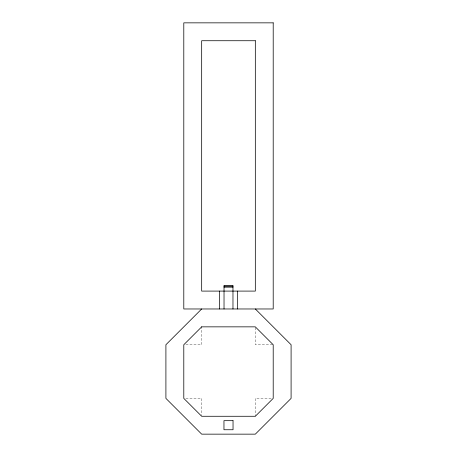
<?xml version="1.0" encoding="UTF-8"?>
<svg xmlns="http://www.w3.org/2000/svg" width="457" height="457" viewBox="0 0 457 457"><rect width="100%" height="100%" fill="white"/><g stroke="black" fill="none" stroke-linecap="round" stroke-linejoin="round"><path stroke-width="0.34" stroke-dasharray="2.29 1.71" d="M185.856 344.738L201.674 344.738L201.674 326.852M272.521 344.738L255.326 344.738L255.326 326.852M185.856 398.384L201.674 398.384L201.674 415.579M271.144 398.384L255.326 398.384L255.326 416.27"/><path stroke-width="0.69" d="M201.674 308.972L165.908 344.738L165.908 398.384L201.674 434.15L255.326 434.15L291.092 398.384L291.092 344.738L255.326 308.972M224.027 286.259L232.973 286.259M224.027 287.156L232.973 287.156M237.44 291.092L237.44 308.972M232.973 308.972L232.973 285.368L224.027 285.368L224.027 308.972M219.56 291.092L219.56 308.972M201.674 326.852L183.794 344.738L183.794 398.384L201.674 416.27L255.326 416.27L273.206 398.384L273.206 344.738L255.326 326.852L201.674 326.852M273.206 22.85L183.794 22.85L183.794 308.972L273.206 308.972L273.206 22.85M255.326 40.73L201.674 40.73L201.674 291.092L255.326 291.092L255.326 40.73M233.036 420.674L223.964 420.674L223.964 429.746L233.036 429.746L233.036 420.674"/></g></svg>
